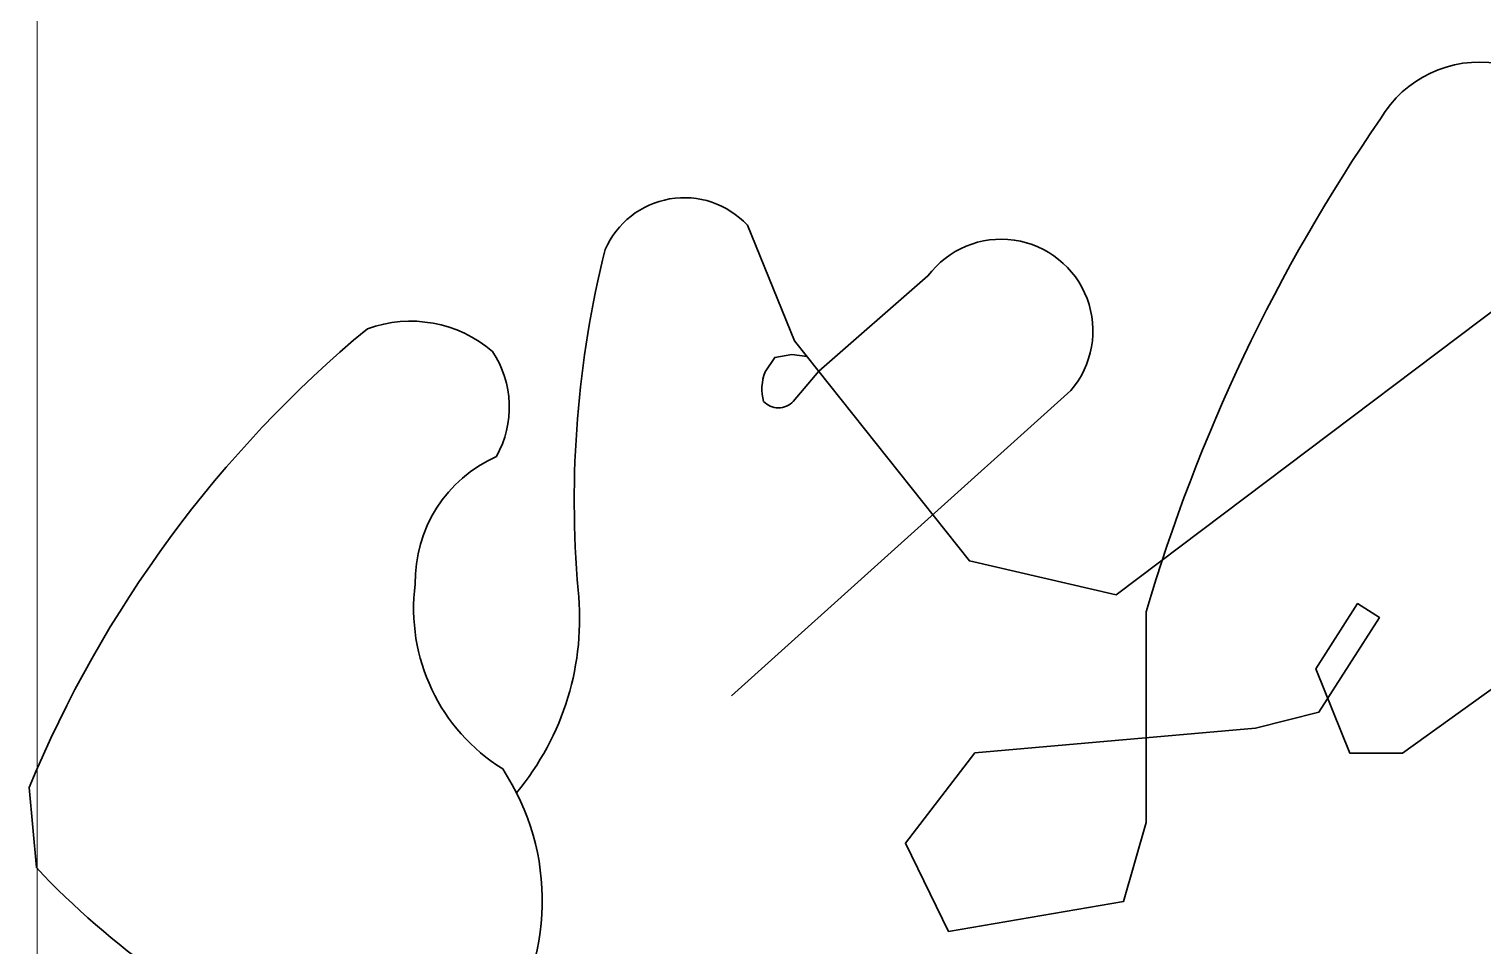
# Model space of a CAD drawing. Header units: millimetres. Extents: x -149347 to 251215, y -2929184 to -2541447.
# Drawn here: x 177120 to 177634, y -2660427 to -2660103 of the extents above; entities that cross this region are included whole.
import ezdxf

# ---------------------------------------------------------------- set-up
doc = ezdxf.new("R2010")
doc.units = ezdxf.units.MM

# ---------------------------------------------------------------- blocks, each defined once
blk = doc.blocks.new('mekteb')
at = {"linetype": 'Continuous', "lineweight": 15}
blk.add_line((124843.33, -1843866.48), (124843.33, -1849366.42), dxfattribs=at)
at = {"lineweight": 30}
for points in [[(125144.63, -1846505.96), (125214.13, -1846593.45), (125272.5, -1846606.91), (125442.76, -1846478.66, 1.24964), (125377.66, -1846417.64, 0.079258), (125284.48, -1846613.64), (125284.48, -1846697.41), (125275.49, -1846728.82), (125205.89, -1846740.79), (125188.68, -1846705.64), (125216.37, -1846669.74), (125327.88, -1846660.01), (125353.17, -1846653.52), (125377.25, -1846615.96), (125368.56, -1846610.39), (125351.89, -1846636.4), (125365.5, -1846669.95), (125386.35, -1846669.95), (125456.61, -1846619.49)], [(125034.01, -1846685.6, 0.20271), (125058.53, -1846605.05, -0.083217), (125069.3, -1846469.67, -0.540975), (125125.83, -1846459.95), (125144.63, -1846505.96)], [(125154.2, -1846518), (125197.65, -1846480.14, -1.034501), (125254.46, -1846525.75), (125119.49, -1846647.04)], [(124993.72, -1846602.68, -0.300634), (125026.02, -1846551.95, 0.28025), (125024.52, -1846510.15, 0.268779), (124974.73, -1846501.11, 0.122192), (124840.15, -1846683.58), (124843.04, -1846715.41, 0.09999), (124948.88, -1846790.32, 0.200398), (125026.17, -1846784.13, 0.312914), (125028.52, -1846676.17, -0.293794), (124993.72, -1846602.68)], [(125154.2, -1846518), (125144.11, -1846530.04, -0.434294), (125132.26, -1846530.04, -0.160262), (125132.93, -1846518.27), (125136.76, -1846512.53), (125143.58, -1846511.38), (125149.59, -1846512.2)]]:
    blk.add_lwpolyline(points, format="xyb", dxfattribs=at)

msp = doc.modelspace()

# ---------------------------------------------------------------- block references
at = {"color": 7, "lineweight": 15, "xscale": 0.8889158819132976, "yscale": 0.8889158819132976, "zscale": 0.8889158819132976}
msp.add_blockref('mekteb', (66147.25871, -1018824.5597), dxfattribs=at)

doc.saveas('drawing.dxf')
